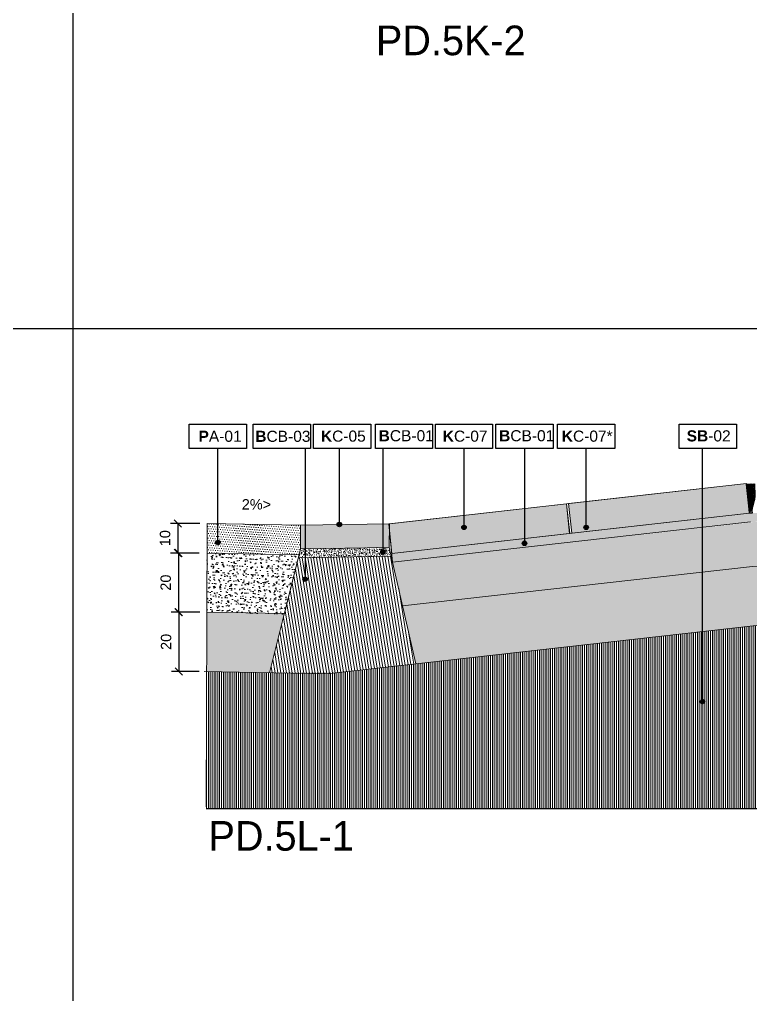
# Model space of a CAD drawing. Header units: metres. Extents: x -325 to 301, y -147 to 149.
# Drawn here: x 62.054 to 64.522, y 11.208 to 14.499 of the extents above; entities that cross this region are included whole.
import ezdxf

# ---------------------------------------------------------------- set-up
doc = ezdxf.new("R2010")
doc.units = ezdxf.units.M
doc.layers.get('Defpoints').update_dxf_attribs({"lineweight": 13})
doc.layers.add('-aux', color=50, linetype='Continuous', plot=False)
doc.layers.add('0-TX-1_25', color=7, linetype='Continuous', true_color=0x3f4f7f)
doc.layers.add('EIT_3 TR sorra', color=7, linetype='Continuous', true_color=0xd8ceb0)
doc.layers.add('03-TR-Paviment_07_Precast Concrete Blocks', color=7, linetype='Continuous', lineweight=5, true_color=0xe7ddd0)
doc.layers.add('3-TR tot_u', color=7, linetype='Continuous', lineweight=5, true_color=0x787878)
for name, color, linetype, lineweight in [('1-CM', 7, 'Continuous', 0), ('2-L-secció', 1, 'Continuous', 0), ('2_L-seccio detall', 7, 'Continuous', 9), ('3-TR Formigó', 252, 'Continuous', 0), ('3-TR Seleccionat', 44, 'Continuous', 0), ('3-TR Tot-u', 37, 'Continuous', 0), ('3_TR_paviment gris', 252, 'Continuous', 5)]:
    doc.layers.add(name, color=color, linetype=linetype, lineweight=lineweight)
doc.layers.add('A-KEYPLAN_HATCH', color=7, linetype='Continuous')
doc.layers.add('A_TEXT_2', color=7, linetype='Continuous')
doc.styles.get("Standard").update_dxf_attribs({"font": 'arial.ttf'})
doc.styles.add('x-llegenda materials$0$ENGRAVERS', font='TT0586M.TTF')
doc.dimstyles.new('ISO-25', dxfattribs={"dimtxt": 0.1, "dimasz": 0.1, "dimexe": 0.1, "dimexo": 0.1, "dimgap": 0.1, "dimtad": 1, "dimdec": 0, "dimlfac": 100, "dimzin": 9, "dimtxsty": 'Standard', "dimblk": 'OBLIQUE', "dimcen": 0.1, "dimadec": 0, "dimazin": 0, "dimtfac": 1, "dimtdec": 0, "dimtmove": 0, "dimatfit": 3, "dimldrblk": 'OBLIQUE', "dimfxl": 1, "dimarcsym": 0})

# ---------------------------------------------------------------- blocks, each defined once
blk = doc.blocks.new('hatch keyplan 2')
at = {"layer": 'A-KEYPLAN_HATCH'}
blk.add_lwpolyline([(0, 0.00548), (0.01287, 0.00548), (0.01287, 0), (0, 0)], close=True, dxfattribs=at)
blk = doc.blocks.new('hatch keyplan')
at = {"layer": 'A-KEYPLAN_HATCH'}
blk.add_blockref('hatch keyplan 2', (1.43058, 0.85215), dxfattribs=at)
blk = doc.blocks.new('K04')
at = {"layer": 'A-KEYPLAN_HATCH'}
blk.add_blockref('hatch keyplan', (-1.42958, -0.85215), dxfattribs=at)
at = {"layer": 'A_TEXT_2', "insert": (0.0002, 0.00402), "char_height": 0.0025, "attachment_point": 1}
blk.add_mtext_dynamic_manual_height_columns('\\pi0.00244;{\\fArial|b1|i0|c0|p34;K}C-05', width=0.0145619, gutter_width=0.015, heights=[0], dxfattribs=at)
blk = doc.blocks.new('B-CB03')
at = {"layer": 'A-KEYPLAN_HATCH'}
blk.add_blockref('hatch keyplan', (-1.43058, -0.85215), dxfattribs=at)
at = {"layer": 'A_TEXT_2', "insert": (-0.0008, 0.00398), "char_height": 0.0025, "attachment_point": 1}
blk.add_mtext_dynamic_manual_height_columns('\\pi0.00128;{\\fArial|b1|i0|c0|p34;B}CB-03', width=0.0145619, gutter_width=0.015, heights=[0], dxfattribs=at)
blk = doc.blocks.new('B-CB01')
at = {"layer": 'A-KEYPLAN_HATCH'}
blk.add_blockref('hatch keyplan', (-1.43058, -0.85215), dxfattribs=at)
at = {"layer": 'A_TEXT_2', "insert": (-0.0008, 0.00411), "char_height": 0.0025, "attachment_point": 1}
blk.add_mtext_dynamic_manual_height_columns('\\pi0.00152;{\\fArial|b1|i0|c0|p34;B}CB-01', width=0.0145619, gutter_width=0.015, heights=[0], dxfattribs=at)
blk = doc.blocks.new('B-A01')
at = {"layer": 'A-KEYPLAN_HATCH'}
blk.add_blockref('hatch keyplan', (-1.43058, -0.85215), dxfattribs=at)
at = {"layer": 'A_TEXT_2', "insert": (-0.0008, 0.00399), "char_height": 0.0025, "attachment_point": 1}
blk.add_mtext_dynamic_manual_height_columns('\\pi0.00288;{\\fArial|b1|i0|c0|p34;P}A-01', width=0.0145619, gutter_width=0.015, heights=[0], dxfattribs=at)
blk = doc.blocks.new('_Oblique')
at = {"color": 0, "lineweight": -2}
blk.add_line((-0.5, -0.5), (0.5, 0.5), dxfattribs=at)
blk = doc.blocks.new('*D1341')
at = {"layer": '0-TX-1_25', "color": 0, "lineweight": -2, "transparency": 16777216}
for p, q in [((62.6625, 12.7982), (62.563, 12.7982)), ((62.588, 12.7982), (62.588, 12.6982)), ((62.6605, 12.6982), (62.563, 12.6982))]:
    blk.add_line(p, q, dxfattribs=at)
at = {"layer": 'Defpoints', "color": 0, "transparency": 16777216}
for p in [(62.6875, 12.7982), (62.588, 12.6982), (62.6855, 12.6982)]:
    blk.add_point(p, dxfattribs=at)
at = {"layer": '0-TX-1_25', "color": 0, "lineweight": -2, "transparency": 16777216, "xscale": 0.025, "yscale": 0.025, "zscale": 0.025}
for p, rotation in [((62.588, 12.7982), 90), ((62.588, 12.6982), 270)]:
    blk.add_blockref('_Oblique', p, dxfattribs=dict(at, rotation=rotation))
at = {"layer": '0-TX-1_25', "color": 0, "transparency": 16777216, "insert": (62.5451, 12.7482), "char_height": 0.035, "attachment_point": 5, "rotation": 90}
blk.add_mtext('10', dxfattribs=at)
blk = doc.blocks.new('*D1342')
at = {"layer": '0-TX-1_25', "color": 0, "lineweight": -2, "transparency": 16777216}
for p, q in [((62.6605, 12.6982), (62.5653, 12.6982)), ((62.5903, 12.6982), (62.5903, 12.4981)), ((62.6621, 12.4981), (62.5653, 12.4981))]:
    blk.add_line(p, q, dxfattribs=at)
at = {"layer": 'Defpoints', "color": 0, "transparency": 16777216}
for p in [(62.6855, 12.6982), (62.5903, 12.4981), (62.6871, 12.4981)]:
    blk.add_point(p, dxfattribs=at)
at = {"layer": '0-TX-1_25', "color": 0, "lineweight": -2, "transparency": 16777216, "xscale": 0.025, "yscale": 0.025, "zscale": 0.025}
for p, rotation in [((62.5903, 12.6982), 90), ((62.5903, 12.4981), 270)]:
    blk.add_blockref('_Oblique', p, dxfattribs=dict(at, rotation=rotation))
at = {"layer": '0-TX-1_25', "color": 0, "transparency": 16777216, "insert": (62.5474, 12.5982), "char_height": 0.035, "attachment_point": 5, "rotation": 90}
blk.add_mtext('20', dxfattribs=at)
blk = doc.blocks.new('*D1343')
at = {"layer": '0-TX-1_25', "color": 0, "lineweight": -2, "transparency": 16777216}
for p, q in [((62.6621, 12.4981), (62.5665, 12.4981)), ((62.5915, 12.4981), (62.5915, 12.2981)), ((62.6607, 12.2981), (62.5665, 12.2981))]:
    blk.add_line(p, q, dxfattribs=at)
at = {"layer": 'Defpoints', "color": 0, "transparency": 16777216}
for p in [(62.6871, 12.4981), (62.5915, 12.2981), (62.6857, 12.2981)]:
    blk.add_point(p, dxfattribs=at)
at = {"layer": '0-TX-1_25', "color": 0, "lineweight": -2, "transparency": 16777216, "xscale": 0.025, "yscale": 0.025, "zscale": 0.025}
for p, rotation in [((62.5915, 12.4981), 90), ((62.5915, 12.2981), 270)]:
    blk.add_blockref('_Oblique', p, dxfattribs=dict(at, rotation=rotation))
at = {"layer": '0-TX-1_25', "color": 0, "transparency": 16777216, "insert": (62.5486, 12.3981), "char_height": 0.035, "attachment_point": 5, "rotation": 90}
blk.add_mtext('20', dxfattribs=at)
blk = doc.blocks.new('SB-02')
at = {"layer": 'A-KEYPLAN_HATCH'}
blk.add_blockref('hatch keyplan', (-1.43058, -0.85215), dxfattribs=at)
at = {"layer": 'A_TEXT_2', "insert": (-0.0008, 0.00408), "char_height": 0.0025, "attachment_point": 1}
blk.add_mtext_dynamic_manual_height_columns('\\pi0.00249;{\\fArial|b1|i0|c0|p34;SB}-02', width=0.0145619, gutter_width=0.015, heights=[0], dxfattribs=at)
blk = doc.blocks.new('CR01')
at = {"layer": 'A-KEYPLAN_HATCH'}
blk.add_blockref('hatch keyplan', (-1.42958, -0.85215), dxfattribs=at)
at = {"layer": 'A_TEXT_2', "insert": (0.0002, 0.00402), "char_height": 0.0025, "attachment_point": 1}
blk.add_mtext_dynamic_manual_height_columns('\\pi0.00244;{\\fArial|b1|i0|c0|p34;K}C-07', width=0.0145619, gutter_width=0.015, heights=[0], dxfattribs=at)
blk = doc.blocks.new('KC07_')
at = {"layer": 'A-KEYPLAN_HATCH', "xscale": 0.7124947396918078, "yscale": 0.7124947396918078, "zscale": 0.7124947396918078}
blk.add_blockref('hatch keyplan', (-1.01928, -0.60715), dxfattribs=at)
at = {"layer": 'A_TEXT_2', "insert": (-0.00057, 0.00286), "char_height": 0.0017812, "attachment_point": 1}
blk.add_mtext_dynamic_manual_height_columns('\\pi0.00124;{\\fArial|b1|i0|c0|p34;K}C-07*', width=0.0103753, gutter_width=0.01069, heights=[0], dxfattribs=at)
blk = doc.blocks.new('POINT')
at = {"layer": '0-TX-1_25'}
h = blk.add_hatch(dxfattribs=at)
h.set_pattern_fill('ANGLE', color=256)
h.set_pattern_definition([(0, (-83.747, -12.726), (0, 6.985), [5.08, -1.905]), (90, (-83.747, -12.726), (-6.985, 4e-16), [5.08, -1.905])])
edge = h.paths.add_edge_path()
edge.add_arc((0, 0), 0.0075, 0, 360)
h = blk.add_hatch(color=256, dxfattribs=at)
h.dxf.hatch_style = 1
edge = h.paths.add_edge_path()
edge.add_arc((0, 0), 0.0075, 0, 360)
blk.add_circle((0, 0), 0.0075, dxfattribs=at)

msp = doc.modelspace()

# ---------------------------------------------------------------- hatches: boundary and pattern name
at = {"layer": '03-TR-Paviment_07_Precast Concrete Blocks'}
h = msp.add_hatch(color=256, dxfattribs=at)
h.dxf.hatch_style = 1
h.paths.add_polyline_path([(64.5183, 12.833), (64.508, 12.9325), (63.9073, 12.8649), (63.9185, 12.7655)])
h = msp.add_hatch(color=256, dxfattribs=at)
h.dxf.hatch_style = 1
h.paths.add_polyline_path([(64.3595, 12.9158), (64.1738, 12.8949), (64.1738, 12.7942), (64.3595, 12.8152)])
h = msp.add_hatch(color=256, dxfattribs=at)
h.dxf.hatch_style = 1
h.paths.add_polyline_path([(64.1738, 12.7942), (64.1738, 12.8949), (63.9073, 12.8649), (63.9185, 12.7655)])
h = msp.add_hatch(color=256, dxfattribs=at)
h.dxf.hatch_style = 1
h.paths.add_polyline_path([(63.9009, 12.8641), (63.3025, 12.7968), (63.3102, 12.697), (63.9109, 12.7646)])
at = {"layer": '3-TR Formigó'}
h = msp.add_hatch(dxfattribs=at)
h.set_pattern_fill('ANSI31', color=256, scale=0.003, angle=234.1752, style=0)
h.set_pattern_definition([(279.1752, (62.53247, 12.103102), (0.00940313, 0.001518806), [])])
h.paths.add_polyline_path([(63.3916, 12.3237), (63.3135, 12.6672), (63.3079, 12.6873), (62.9948, 12.6822), (62.898, 12.2939), (63.0928, 12.2901)])
at = {"layer": '3-TR Seleccionat'}
h = msp.add_hatch(dxfattribs=at)
h.set_pattern_fill('ANSI31', color=256, scale=0.002, angle=225, style=0)
h.set_pattern_definition([(270, (62.5324695, 12.103102), (0.00635, -2e-18), [])])
h.paths.add_polyline_path([(63.1208, 12.2932), (62.898, 12.2939), (62.6856, 12.2981), (62.6841, 11.8356), (65.6845, 11.8356), (65.6864, 12.4709), (64.5408, 12.4532)])
at = {"layer": '3-TR Tot-u'}
h = msp.add_hatch(dxfattribs=at)
h.set_pattern_fill('EARTH', color=256, scale=0.005, angle=-80.8248, style=0)
h.set_pattern_definition([(279.1752, (62.53247, 12.103102), (0.03640645, -0.02628108), [0.03175, -0.03175]), (279.1752, (62.544223, 12.105), (0.03640645, -0.02628108), [0.03175, -0.03175]), (279.1752, (62.555977, 12.1069), (0.03640645, -0.02628108), [0.03175, -0.03175]), (9.1752, (62.560528, 12.103614), (0.02628108, 0.03640645), [0.03175, -0.03175]), (9.1752, (62.562427, 12.09186), (0.02628108, 0.03640645), [0.03175, -0.03175]), (9.1752, (62.564325, 12.080106), (0.02628108, 0.03640645), [0.03175, -0.03175])])
h.paths.add_polyline_path([(63.347, 12.52), (63.3916, 12.3237), (64.5408, 12.4532), (65.6836, 12.4709), (65.6826, 12.6709), (64.528, 12.653)])
h.paths.add_polyline_path([(62.898, 12.2939), (62.9476, 12.4929), (62.6864, 12.4981), (62.6857, 12.2981)])
at = {"layer": '3-TR tot_u'}
h = msp.add_hatch(dxfattribs=at)
h.set_pattern_fill('AR-CONC', color=256, scale=9e-05, angle=90.2664)
h.set_pattern_definition([(140.266414, (-20.107226, -10.164375), (0.0013582613, 0.0164031132), [0.0017145, -0.0188595]), (85.266414, (-20.107226, -10.164375), (-0.0171801815, -0.0032518273), [0.0013716, -0.0150876526]), (190.71786, (-20.107112, -10.163009), (-0.0158219194, 0.0131512858), [0.0014571008, -0.016028122]), (136.450614, (-20.111797, -10.164397), (0.003670327, 0.024414444), [0.00257175, -0.02828925]), (186.901972, (-20.111492, -10.162362), (-0.0223674596, 0.021262598), [0.002185652, -0.024042205]), (81.450565, (-20.111797, -10.164397), (-0.0223674596, 0.021262598), [0.002057397, -0.022631376]), (111.266414, (-20.110665, -10.162105), (0.0091403206, 0.0136879438), [0.0017145, -0.0188595]), (56.266414, (-20.110665, -10.162105), (-0.0166026007, 0.0054850432), [0.0013716, -0.0150876]), (161.71786, (-20.109903, -10.160965), (-0.0074622802, 0.019172987), [0.0014571008, -0.0160280944]), (127.766414, (-20.1072255, -10.1643755), (-0.00761116375, 0.0002425866), [0, -0.01490472, 0, -0.0153162, 0, -0.01514475]), (97.766414, (-20.1072255, -10.1643755), (-0.009044117, 0.0059717809), [0, -0.00873252, 0, -0.01456182, 0, -0.00577215]), (57.766414, (-20.107202, -10.169473), (0.0004588393, 0.012205419), [0, -0.005715, 0, -0.0178308, 0, -0.0236601]), (47.766414, (-20.107191, -10.171759), (-0.0023503487, 0.0133208417), [0, -0.0074295, 0, -0.01184148, 0, -0.0168021])])
h.paths.add_polyline_path([(64.5217, 12.8032), (65.6831, 12.8209), (65.6831, 12.8521), (64.5183, 12.833), (63.3105, 12.697), (63.3136, 12.6672)])
h = msp.add_hatch(dxfattribs=at)
h.set_pattern_fill('AR-CONC', color=256, scale=0.0002, angle=90.2664)
h.set_pattern_definition([(140.266414, (-20, 0), (0.003018359, 0.036451363), [0.00381, -0.04191]), (85.266414, (-20, 0), (-0.038178181, -0.007226283), [0.003048, -0.033528117]), (190.71786, (-19.99975, 0.003038), (-0.035159821, 0.02922508), [0.003238002, -0.035618049]), (136.450614, (-20.01016, -4.7e-05), (0.008156283, 0.05425432), [0.005715, -0.062865]), (186.90197, (-20.00948, 0.004474), (-0.049705466, 0.047250218), [0.004857005, -0.05342712]), (81.450565, (-20.01016, -5e-05), (-0.049705466, 0.047250218), [0.004571993, -0.050291946]), (111.266414, (-20.007644, 0.005045), (0.020311824, 0.030417653), [0.00381, -0.04191]), (56.266414, (-20.007644, 0.005045), (-0.036894668, 0.012188985), [0.003048, -0.033528]), (161.71786, (-20.00595, 0.00758), (-0.016582845, 0.042606638), [0.003238002, -0.035617988]), (127.766414, (-20, 0), (-0.0169136972, 0.0005390813), [0, -0.0331216, 0, -0.034036, 0, -0.033655]), (97.766414, (-20, 0), (-0.020098038, 0.0132706243), [0, -0.0194056, 0, -0.0323596, 0, -0.012827]), (57.766414, (-19.999947, -0.011328), (0.0010196429, 0.0271231534), [0, -0.0127, 0, -0.039624, 0, -0.052578]), (47.766414, (-19.999924, -0.016408), (-0.005222997, 0.0296018704), [0, -0.01651, 0, -0.0263144, 0, -0.037338])])
h.paths.add_polyline_path([(64.528, 12.653), (65.6833, 12.6709), (65.6831, 12.8209), (64.5331, 12.8029), (63.3135, 12.6672), (63.347, 12.52)])
h = msp.add_hatch(dxfattribs=at)
h.set_pattern_fill('AR-CONC', color=256, scale=9e-05, angle=90.2664)
h.set_pattern_definition([(140.266414, (-20.433584, -10.109888), (0.0013582613, 0.0164031132), [0.0017145, -0.0188595]), (85.266414, (-20.433584, -10.109888), (-0.0171801815, -0.0032518273), [0.0013716, -0.0150876526]), (190.71786, (-20.433471, -10.108521), (-0.0158219194, 0.0131512858), [0.0014571008, -0.016028122]), (136.450614, (-20.438156, -10.10991), (0.003670327, 0.024414444), [0.00257175, -0.02828925]), (186.901972, (-20.43785, -10.107875), (-0.0223674596, 0.021262598), [0.002185652, -0.024042205]), (81.450565, (-20.438156, -10.10991), (-0.0223674596, 0.021262598), [0.002057397, -0.022631376]), (111.266414, (-20.437024, -10.107618), (0.0091403206, 0.0136879438), [0.0017145, -0.0188595]), (56.266414, (-20.437024, -10.107618), (-0.0166026007, 0.0054850432), [0.0013716, -0.0150876]), (161.71786, (-20.436262, -10.106477), (-0.0074622802, 0.019172987), [0.0014571008, -0.0160280944]), (127.766414, (-20.433584, -10.109888), (-0.00761116375, 0.0002425866), [0, -0.01490472, 0, -0.0153162, 0, -0.01514475]), (97.766414, (-20.433584, -10.109888), (-0.009044117, 0.0059717809), [0, -0.00873252, 0, -0.01456182, 0, -0.00577215]), (57.766414, (-20.4335605, -10.1149856), (0.0004588393, 0.012205419), [0, -0.005715, 0, -0.0178308, 0, -0.0236601]), (47.766414, (-20.43355, -10.117272), (-0.0023503487, 0.0133208417), [0, -0.0074295, 0, -0.01184148, 0, -0.0168021])])
h.paths.add_polyline_path([(63.3085, 12.6873), (63.3022, 12.7171), (63.0023, 12.7124), (62.9948, 12.6822)])
h = msp.add_hatch(dxfattribs=at)
h.set_pattern_fill('AR-CONC', color=256, scale=0.0002, angle=88.2172)
h.set_pattern_definition([(138.21722, (-20.404326, 2.97615), (0.004319841, 0.036320122), [0.00381, -0.04191]), (83.21722, (-20.404326, 2.97615), (-0.03841216, -0.005856502), [0.003048, -0.033528117]), (188.668663, (-20.403966, 2.979175), (-0.034092318, 0.03046362), [0.003238002, -0.035618049]), (134.40142, (-20.41448, 2.976465), (0.01009107, 0.053927975), [0.005715, -0.062865]), (184.852776, (-20.41364, 2.98096), (-0.047984125, 0.04899735), [0.004857005, -0.05342712]), (79.40137, (-20.41448, 2.976465), (-0.047984125, 0.04899735), [0.004571993, -0.050291946]), (109.21722, (-20.411785, 2.981463), (0.021386496, 0.029671899), [0.00381, -0.04191]), (54.21722, (-20.411785, 2.981463), (-0.036435225, 0.013500454), [0.003048, -0.033528]), (159.668664, (-20.410002, 2.983936), (-0.01504873, 0.043172353), [0.003238002, -0.035617988]), (125.717219, (-20.404326, 2.976149), (-0.0168836046, 0.0011435296), [0, -0.0331216, 0, -0.034036, 0, -0.033655]), (95.717219, (-20.404326, 2.976149), (-0.0196106595, 0.013980795), [0, -0.0194056, 0, -0.0323596, 0, -0.012827]), (55.717219, (-20.404679, 2.964826), (0.0019888493, 0.027069348), [0, -0.0127, 0, -0.039624, 0, -0.052578]), (45.71722, (-20.404837, 2.959748), (-0.0041611655, 0.0297697016), [0, -0.01651, 0, -0.0263144, 0, -0.037338])])
h.paths.add_polyline_path([(62.6855, 12.6982), (62.6869, 12.4981), (62.9473, 12.4915), (62.9972, 12.692)])
at = {"layer": '3_TR_paviment gris'}
h = msp.add_hatch(dxfattribs=at)
h.set_pattern_fill('DOTS', color=256, scale=0.005, angle=-4.1791, style=0)
h.set_pattern_definition([(355.82086413, (-1005.669514, -1029.352952), (0.004536642904, 0.007627172082), [0, -0.0079375])])
h.paths.add_polyline_path([(62.6875, 12.7982), (62.6855, 12.6982), (62.9972, 12.692), (63.0023, 12.7124), (63.0025, 12.7919)])
msp.add_hatch(color=256, dxfattribs=at).paths.add_polyline_path([(63.0025, 12.7919), (63.0023, 12.7125), (63.3006, 12.7173), (63.3023, 12.7972)])
at = {"layer": 'EIT_3 TR sorra'}
h = msp.add_hatch(dxfattribs=at)
h.set_pattern_fill('ANSI36', color=256, scale=0.001075, angle=0.3819, style=0, double=1)
h.set_pattern_definition([(45.381893, (37.1106096, -57.8478912), (0.00176580568, 0.00664888775), [0.0085328125, -0.0017065625, 0, -0.0017065625])])
edge = h.paths.add_edge_path()
edge.add_line((64.5268, 12.8329), (64.5188, 12.8329))
edge.add_line((64.5188, 12.8329), (64.517, 12.8461))
edge.add_line((64.517, 12.8461), (64.5082, 12.9308))
edge.add_line((64.5082, 12.9308), (64.5352, 12.9322))
edge.add_line((64.5352, 12.9322), (64.5359, 12.8911))
edge.add_arc((64.4788, 12.8902), 0.0571, -15.0497, 0.9493, ccw=False)
edge.add_line((64.5339, 12.8753), (64.5283, 12.8545))
edge.add_arc((64.5751, 12.8419), 0.0484, 164.9503, 180.9493)
edge.add_line((64.5267, 12.8411), (64.5268, 12.8329))
edge.add_line((64.5268, 12.8329), (64.5188, 12.8329))

# ---------------------------------------------------------------- linework, layer by layer
at = {"layer": '-aux'}
msp.add_line((62.6841, 11.8356), (65.6845, 11.8356), dxfattribs=at)
for points in [[(62.2345, 3.4567), (62.2345, 133.4567)], [(12.2345, 13.4567), (142.2345, 13.4567)]]:
    msp.add_lwpolyline(points, dxfattribs=at)
msp.add_lwpolyline([(64.5268, 12.8329), (64.5188, 12.8329), (64.517, 12.8461), (64.5082, 12.9308), (64.5352, 12.9322), (64.5359, 12.8911, -0.069923), (64.5339, 12.8753), (64.5283, 12.8545, 0.069923), (64.5267, 12.8411), (64.5268, 12.8329), (64.5188, 12.8329)], format="xyb", dxfattribs=at)
at = {"layer": '0-TX-1_25'}
for points in [[(62.7233, 12.7337), (62.7233, 13.0513)], [(63.0178, 13.0513), (63.0178, 12.61)], [(63.1335, 12.7943), (63.1335, 13.0513)], [(63.2805, 13.0513), (63.2805, 12.7017)], [(63.5545, 12.7846), (63.5545, 13.0513)], [(63.7587, 13.0513), (63.7587, 12.7308)], [(63.9669, 12.7846), (63.9669, 13.0513)], [(64.3595, 12.1965), (64.3595, 13.0513)]]:
    msp.add_lwpolyline(points, dxfattribs=at)
at = {"layer": '1-CM'}
msp.add_line((63.0025, 12.7919), (62.6875, 12.7982), dxfattribs=at)
for points in [[(64.5083, 12.9325), (63.3025, 12.7968)], [(64.508, 12.9325), (63.9073, 12.8649), (63.9185, 12.7655), (64.5183, 12.833), (64.508, 12.9325)], [(63.9009, 12.8641), (63.3002, 12.7965), (63.3102, 12.697), (63.9109, 12.7646), (63.9009, 12.8641)], [(63.9009, 12.8641), (63.9121, 12.7648)], [(63.3102, 12.697), (64.5183, 12.8331)], [(63.3025, 12.7966), (63.0025, 12.7919), (63.0023, 12.7124), (63.3022, 12.7172), (63.3025, 12.7966)], [(63.3002, 12.7964), (63.3135, 12.6672)], [(63.3135, 12.6672), (64.5217, 12.8032)], [(63.3135, 12.6672), (64.5217, 12.8032)], [(63.3135, 12.6672), (63.3022, 12.7171), (63.0023, 12.7124), (62.898, 12.2939)], [(63.0023, 12.7124), (63.3022, 12.7172)], [(62.9948, 12.6822), (63.3085, 12.6873)], [(63.3135, 12.6672), (63.3916, 12.3237)], [(63.347, 12.52), (64.528, 12.653), (65.6833, 12.6709)], [(62.6871, 12.4981), (62.948, 12.4944)]]:
    msp.add_lwpolyline(points, dxfattribs=at)
msp.add_lwpolyline([(62.6776, 12.2983), (63.0914, 12.29, 0.033055), (63.0928, 12.2901), (64.5408, 12.4532), (65.6836, 12.4709)], format="xyb", dxfattribs=at)
at = {"layer": '2-L-secció'}
msp.add_line((62.6875, 12.7982), (62.6841, 11.8411), dxfattribs=at)
at = {"layer": '2_L-seccio detall'}
for points in [[(63.0023, 12.7124), (62.948, 12.4944)], [(62.9972, 12.692), (62.6855, 12.6982)]]:
    msp.add_lwpolyline(points, dxfattribs=at)

# ---------------------------------------------------------------- block references
at = {"color": 244, "true_color": 0x991b1e, "xscale": 14.99999999999007, "yscale": 14.99999999999007, "zscale": 14.99999999999007}
msp.add_blockref('B-A01', (62.6268, 13.0513), dxfattribs=at)
at = {"layer": '0-TX-1_25'}
for name, p, xscale, yscale, zscale in [('B-CB03', (62.8425, 13.0513), 15, 15, 15), ('B-CB01', (63.2554, 13.0513), 15, 15, 15), ('B-CB01', (63.6621, 13.0513), 15, 15, 15), ('KC07_', (63.8704, 13.0513), 21.05278700932885, 21.05278700932885, 21.05278700932885), ('SB-02', (64.2809, 13.0513), 15, 15, 15)]:
    msp.add_blockref(name, p, dxfattribs=dict(at, xscale=xscale, yscale=yscale, zscale=zscale))
for p in [(63.1335, 12.7943), (63.5545, 12.7846), (63.9669, 12.7846), (62.7233, 12.7337), (63.2805, 12.7017), (63.7587, 12.7308), (63.0178, 12.61), (64.3595, 12.1965)]:
    msp.add_blockref('POINT', p, dxfattribs=at)
at = {"layer": 'A-KEYPLAN_HATCH'}
for name, p, xscale, yscale, zscale in [('K04', (63.0317, 13.0513), 14.99999999999007, 14.99999999999007, 14.99999999999007), ('CR01', (63.4433, 13.0513), 14.95207535895946, 14.95207535895946, 14.95207535895946)]:
    msp.add_blockref(name, p, dxfattribs=dict(at, xscale=xscale, yscale=yscale, zscale=zscale))

# ---------------------------------------------------------------- texts
at = {"layer": '-aux', "char_height": 0.1, "width": 19.210099, "attachment_point": 1, "style": 'x-llegenda materials$0$ENGRAVERS'}
for s, insert in [('PD.5K-2', (63.2569, 14.4789)), ('PD.5L-1', (62.6918, 11.7933))]:
    msp.add_mtext(s, dxfattribs=dict(at, insert=insert))
at = {"layer": '0-TX-1_25', "insert": (62.804, 12.88), "char_height": 0.035, "attachment_point": 1}
msp.add_mtext_dynamic_manual_height_columns('2%>', width=0.12813, gutter_width=12.5, heights=[0], dxfattribs=at)

# ---------------------------------------------------------------- dimensions: what is measured, and where the dimension line sits
at = {"layer": '0-TX-1_25'}
for base, p1, p2, picture, middle in [((62.588, 12.6982), (62.6875, 12.7982), (62.6855, 12.6982), '*D1341', (62.5451, 12.7482)), ((62.5903, 12.4981), (62.6855, 12.6982), (62.6871, 12.4981), '*D1342', (62.5474, 12.5982)), ((62.5915, 12.2981), (62.6871, 12.4981), (62.6857, 12.2981), '*D1343', (62.5486, 12.3981))]:
    dim = msp.add_linear_dim(base=base, p1=p1, p2=p2, angle=90, dimstyle='ISO-25', override={"dimtxt": 0.035, "dimasz": 0.025, "dimexe": 0.025, "dimexo": 0.025, "dimgap": 0.025, "dimblk1": 'Oblique', "dimblk2": 'Oblique', "dimsah": 1, "dimfxl": 0.1, "dimfxlon": 1, "dimarcsym": 1}, dxfattribs=at)
    dim.commit()
    dim.dimension.update_dxf_attribs({"geometry": picture, "text_midpoint": middle})

doc.saveas('drawing.dxf')
